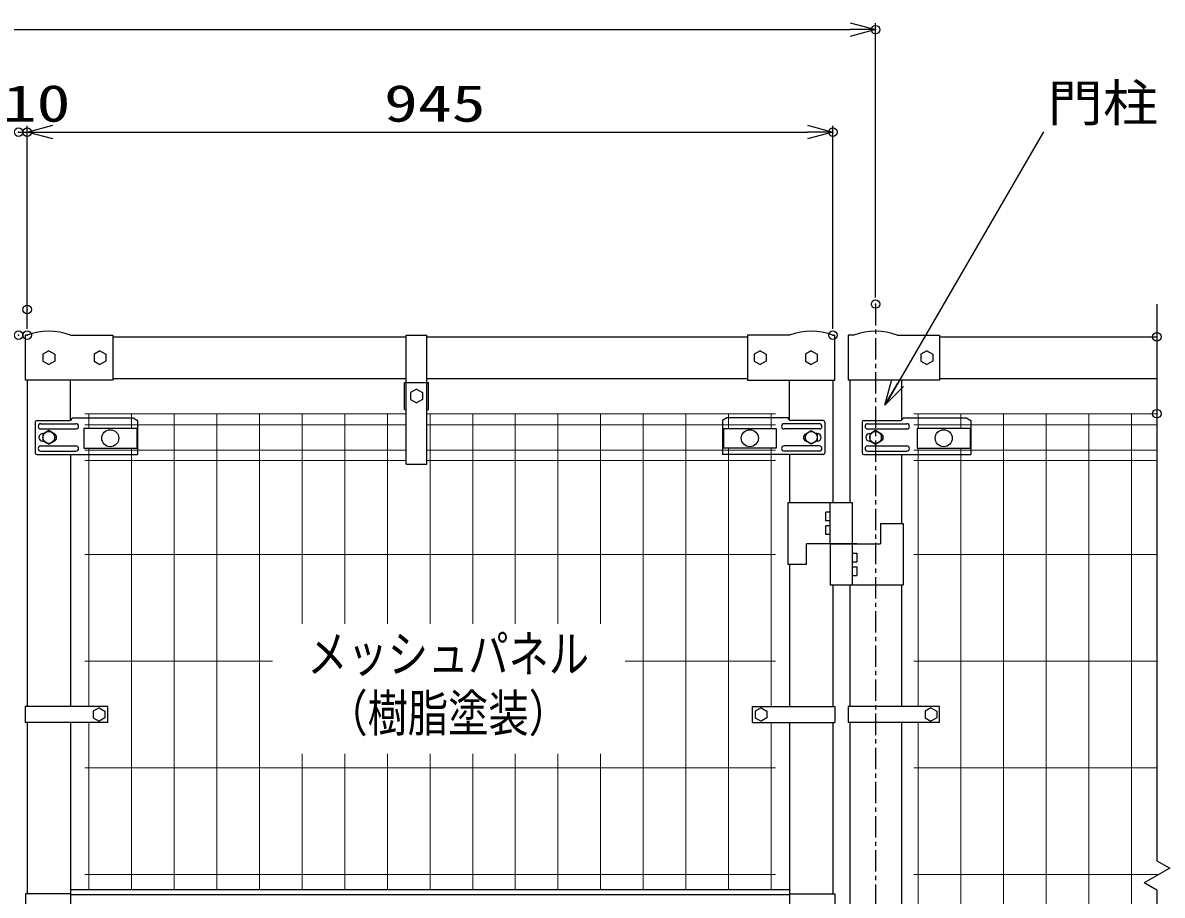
# Model space of a CAD drawing. Units: millimetres, scale not verified. Extents: x -4455 to 4455, y -3150 to 3150.
# Drawn here: x 1391 to 2727, y 201 to 1224 of the extents above; entities that cross this region are included whole.
import ezdxf
from ezdxf.enums import TextEntityAlignment as Align

# ---------------------------------------------------------------- set-up
doc = ezdxf.new("R2010")
doc.units = ezdxf.units.MM
doc.header["$LTSCALE"] = 20
doc.header["$PDMODE"] = 32
doc.header["$PDSIZE"] = 10
doc.linetypes.add('USER1', pattern=[2, 1.25, -0.25, 0.25, -0.25])
for name, color, linetype, lineweight in [('0-0_1', 7, 'Continuous', 25), ('0-1_0', 7, 'Continuous', 25), ('0-4_EXTCNT-LMEC0', 1, 'Continuous', 25), ('0-8_2', 7, 'Continuous', 25), ('0-9_D-STR2', 7, 'Continuous', 13)]:
    doc.layers.add(name, color=color, linetype=linetype, lineweight=lineweight)
doc.layers.add('0-2_DEFPOINTS', color=7, linetype='Continuous')
doc.styles.add('ＭＳ ゴシック', font='')
doc.styles.get('ＭＳ ゴシック').set_extended_font_data('MS Gothic')

# ---------------------------------------------------------------- blocks, each defined once
blk = doc.blocks.new('_Open30')
at = {"layer": '0-1_0', "color": 1}
blk.add_line((0, 0), (-20, 0), dxfattribs=at)
blk.add_lwpolyline([(-20, 5.36), (0, 0), (-20, -5.36)], dxfattribs=at)

msp = doc.modelspace()

# ---------------------------------------------------------------- linework, layer by layer
at = {"layer": '0-0_1', "color": 3, "linetype": 'USER1'}
msp.add_line((2391.15, 893.99), (2391.15, -692.14), dxfattribs=at)
at = {"layer": '0-0_1'}
for p, q in [((1394.15, 804.92), (1394.15, 857.52)), ((1396.15, 857.52), (1394.15, 857.52)), ((1446.95, 857.52), (1496.55, 857.52)), ((1496.55, 857.52), (1496.55, 804.92)), ((1496.55, 855.52), (1840.63, 855.52)), ((1840.63, 801.92), (1840.63, 857.52)), ((1840.63, 857.52), (1864.88, 857.52)), ((1864.88, 801.92), (1864.88, 857.52)), ((1864.88, 855.52), (2240.75, 855.52)), ((2290.35, 857.52), (2240.75, 857.52)), ((2240.75, 857.52), (2240.75, 804.92)), ((2341.15, 857.52), (2343.15, 857.52)), ((2343.15, 804.92), (2343.15, 857.52)), ((2358.9, 857.52), (2358.9, 804.92)), ((2365.75, 857.52), (2358.9, 857.52)), ((2416.55, 857.52), (2466.15, 857.52)), ((2466.15, 857.52), (2466.15, 804.92)), ((2466.15, 855.52), (2721, 855.52)), ((1421.55, 839.22), (1414.63, 835.22)), ((1414.63, 835.22), (1414.63, 827.22)), ((1421.55, 839.22), (1428.48, 835.22)), ((1428.48, 835.22), (1428.48, 827.22)), ((1481.55, 839.22), (1474.63, 835.22)), ((1474.63, 835.22), (1474.63, 827.22)), ((1481.55, 839.22), (1488.48, 835.22)), ((1488.48, 835.22), (1488.48, 827.22)), ((2255.75, 839.22), (2248.83, 835.22)), ((2248.83, 835.22), (2248.83, 827.22)), ((2255.75, 839.22), (2262.68, 835.22)), ((2262.68, 835.22), (2262.68, 827.22)), ((2315.75, 839.22), (2308.83, 835.22)), ((2308.83, 835.22), (2308.83, 827.22)), ((2315.75, 839.22), (2322.68, 835.22)), ((2322.68, 835.22), (2322.68, 827.22)), ((2451.15, 839.22), (2444.23, 835.22)), ((2444.23, 835.22), (2444.23, 827.22)), ((2451.15, 839.22), (2458.08, 835.22)), ((2458.08, 835.22), (2458.08, 827.22)), ((1414.63, 827.22), (1421.55, 823.22)), ((1428.48, 827.22), (1421.55, 823.22)), ((1474.63, 827.22), (1481.55, 823.22)), ((1488.48, 827.22), (1481.55, 823.22)), ((2248.83, 827.22), (2255.75, 823.22)), ((2262.68, 827.22), (2255.75, 823.22)), ((2308.83, 827.22), (2315.75, 823.22)), ((2322.68, 827.22), (2315.75, 823.22)), ((2444.23, 827.22), (2451.15, 823.22)), ((2458.08, 827.22), (2451.15, 823.22)), ((1496.55, 804.92), (1394.15, 804.92)), ((1396.15, 804.92), (1396.15, 422.51)), ((1446.95, 757.89), (1446.95, 804.92)), ((1496.55, 806.92), (1840.63, 806.92)), ((1838.63, 770.52), (1838.63, 801.92)), ((1838.63, 801.92), (1866.88, 801.92)), ((1840.63, 706.31), (1840.63, 801.92)), ((1864.88, 806.92), (2240.75, 806.92)), ((1866.88, 770.52), (1866.88, 801.92)), ((2240.75, 804.92), (2343.15, 804.92)), ((2290.35, 757.89), (2290.35, 804.92)), ((2341.15, 804.92), (2341.15, 660.92)), ((2466.15, 804.92), (2358.9, 804.92)), ((2360.9, 804.92), (2360.9, 660.92)), ((2421.4, 804.92), (2421.4, 757.89)), ((2466.15, 806.92), (2721, 806.92)), ((1852.75, 794.22), (1845.83, 790.22)), ((1845.83, 790.22), (1845.83, 782.22)), ((1852.75, 794.22), (1859.68, 790.22)), ((1859.68, 790.22), (1859.68, 782.22)), ((1845.83, 782.22), (1852.75, 778.22)), ((1859.68, 782.22), (1852.75, 778.22)), ((1838.63, 770.52), (1840.63, 770.52)), ((1864.88, 770.52), (1866.88, 770.52)), ((1405.76, 755.68), (1405.76, 719.68)), ((1407.76, 757.68), (1445.87, 757.68)), ((1412.12, 753.68), (1453.45, 753.68)), ((1448.87, 760.68), (1520.55, 760.68)), ((1520.55, 760.68), (1525.55, 757.68)), ((1525.55, 757.68), (1525.55, 750.93)), ((1525.55, 750.93), (1525.55, 717.68)), ((2216.76, 760.68), (2211.76, 757.68)), ((2211.76, 757.68), (2211.76, 750.93)), ((2211.76, 750.93), (2211.76, 717.68)), ((2288.44, 760.68), (2216.76, 760.68)), ((2325.19, 753.68), (2283.86, 753.68)), ((2329.55, 757.68), (2291.44, 757.68)), ((2331.55, 755.68), (2331.55, 719.68)), ((2375.36, 755.68), (2375.36, 719.68)), ((2377.36, 757.68), (2420.32, 757.68)), ((2381.72, 753.68), (2427.9, 753.68)), ((2423.32, 760.68), (2443.78, 760.68)), ((2423.32, 760.68), (2497.9, 760.68)), ((2497.9, 760.68), (2502.9, 757.68)), ((2502.9, 757.68), (2502.9, 750.93)), ((2502.9, 750.93), (2502.9, 717.68)), ((1412.12, 747.68), (1453.45, 747.68)), ((1414.46, 742.18), (1415.49, 742.18)), ((2325.19, 747.68), (2283.86, 747.68)), ((2322.84, 742.18), (2321.82, 742.18)), ((2381.72, 747.68), (2427.9, 747.68)), ((2384.06, 742.18), (2385.09, 742.18)), ((1412.12, 727.68), (1453.45, 727.68)), ((1412.12, 721.68), (1453.45, 721.68)), ((1414.46, 733.18), (1415.49, 733.18)), ((2325.19, 727.68), (2283.86, 727.68)), ((2325.19, 721.68), (2283.86, 721.68)), ((2322.84, 733.18), (2321.82, 733.18)), ((2381.72, 727.68), (2427.9, 727.68)), ((2381.72, 721.68), (2427.9, 721.68)), ((2384.06, 733.18), (2385.09, 733.18)), ((1407.76, 717.68), (1525.55, 717.68)), ((1446.95, 717.68), (1446.95, 422.51)), ((2329.55, 717.68), (2211.76, 717.68)), ((2290.35, 717.68), (2290.35, 660.92)), ((2377.36, 717.68), (2443.75, 717.68)), ((2377.36, 717.68), (2502.9, 717.68)), ((2421.4, 717.68), (2421.4, 636.92)), ((2288.35, 660.92), (2288.35, 588.92)), ((2364.25, 660.92), (2288.35, 660.92)), ((2337.8, 612.92), (2337.8, 660.92)), ((2364.25, 564.92), (2364.25, 660.92)), ((2337.8, 649.92), (2332.8, 649.92)), ((2332.8, 623.92), (2332.8, 633.92)), ((2337.8, 633.92), (2332.8, 633.92)), ((2396.9, 636.92), (2396.9, 612.92)), ((2396.9, 636.92), (2423.4, 636.92)), ((2423.4, 636.92), (2423.4, 564.92)), ((2337.8, 623.92), (2332.8, 623.92)), ((2369.1, 612.92), (2310, 612.92)), ((2310, 588.92), (2310, 612.92)), ((2337.8, 612.92), (2396.9, 612.92)), ((2337.8, 612.92), (2337.8, 564.92)), ((2364.25, 601.92), (2369.25, 601.92)), ((2369.25, 601.92), (2369.25, 591.92)), ((2310, 588.92), (2288.35, 588.92)), ((2290.35, 588.92), (2290.35, 422.51)), ((2364.25, 591.92), (2369.25, 591.92)), ((2364.25, 585.92), (2369.25, 585.92)), ((2364.25, 575.92), (2369.25, 575.92)), ((2369.25, 585.92), (2369.25, 575.92)), ((2337.8, 564.92), (2423.4, 564.92)), ((2341.15, 564.92), (2341.15, 422.51)), ((2360.9, 564.92), (2360.9, 422.52)), ((2421.4, 564.92), (2421.4, 422.52)), ((1490.65, 422.51), (1393.97, 422.51)), ((1393.97, 422.51), (1393.97, 403.53)), ((1480.5, 421.02), (1473.58, 417.02)), ((1473.58, 417.02), (1473.58, 409.02)), ((1490.65, 403.52), (1490.65, 422.52)), ((2246.65, 403.52), (2246.65, 422.52)), ((2246.65, 422.51), (2343.34, 422.51)), ((2256.8, 421.02), (2249.88, 417.02)), ((2249.88, 417.02), (2249.88, 409.02)), ((2256.8, 421.02), (2263.73, 417.02)), ((2263.73, 417.02), (2263.73, 409.02)), ((2343.34, 422.51), (2343.34, 403.53)), ((2466.15, 422.52), (2358.9, 422.52)), ((2358.9, 422.52), (2358.9, 403.52)), ((2456, 421.02), (2449.08, 417.02)), ((2449.08, 417.02), (2449.08, 409.02)), ((2456, 421.02), (2462.93, 417.02)), ((2462.93, 417.02), (2462.93, 409.02)), ((2466.15, 403.52), (2466.15, 422.52)), ((1490.65, 403.53), (1393.97, 403.53)), ((1396.15, 403.53), (1396.15, 203.02)), ((1446.95, 403.53), (1446.95, 187.02)), ((1473.58, 409.02), (1480.5, 405.02)), ((1487.43, 409.02), (1480.5, 405.02)), ((2246.65, 403.53), (2343.34, 403.53)), ((2249.88, 409.02), (2256.8, 405.02)), ((2263.73, 409.02), (2256.8, 405.02)), ((2290.35, 403.53), (2290.35, -42.49)), ((2341.15, 403.53), (2341.15, 203.02)), ((2466.15, 403.52), (2358.9, 403.52)), ((2360.9, 403.52), (2360.9, -42.48)), ((2421.4, 403.52), (2421.4, -42.48)), ((2449.08, 409.02), (2456, 405.02)), ((2462.93, 409.02), (2456, 405.02)), ((1394.15, 203.02), (1394.15, 187.02)), ((1446.95, 203.02), (1394.15, 203.02)), ((1446.95, 208.02), (2290.35, 208.02)), ((1446.95, 202.02), (2290.35, 202.02)), ((2290.35, 203.02), (2343.15, 203.02)), ((2343.15, 203.02), (2343.15, 158.02))]:
    msp.add_line(p, q, dxfattribs=at)
for points in [[(1840.63, 706.31), (1864.88, 706.31), (1864.88, 801.92)], [(2337.8, 639.92), (2332.8, 639.92), (2332.8, 649.92)], [(1480.5, 421.02), (1487.43, 417.02), (1487.43, 409.02)]]:
    msp.add_lwpolyline(points, dxfattribs=at)
for centre, radius, start, end in [((1421.55, 791.23), 70.98, 69.03345, 110.96669), ((2315.75, 791.23), 70.98, 69.03345, 110.9667), ((2391.15, 791.23), 70.98, 69.03345, 110.96669), ((1407.76, 755.68), 2, 90, 180), ((1412.12, 750.68), 3, 90, 270), ((1445.87, 760.68), 3, 270, 0), ((1453.45, 750.68), 3, 270, 90), ((2283.86, 750.68), 3, 90, 270), ((2291.44, 760.68), 3, 180, 270), ((2325.19, 750.68), 3, 270, 90), ((2329.55, 755.68), 2, 0, 90), ((2377.36, 755.68), 2, 90, 180), ((2381.72, 750.68), 3, 90, 270), ((2420.32, 760.68), 3, 270, 0), ((2427.9, 750.68), 3, 270, 90), ((1414.46, 737.68), 4.5, 90, 270), ((1426.23, 737.68), 4.5, 299.99991, 60.0015), ((2311.08, 737.68), 4.5, 119.9985, 240.00009), ((2322.84, 737.68), 4.5, 270, 90), ((2384.06, 737.68), 4.5, 90, 270), ((2395.83, 737.68), 4.5, 299.99991, 60.0015), ((1412.12, 724.68), 3, 90, 270), ((1453.45, 724.68), 3, 270, 90), ((2283.86, 724.68), 3, 90, 270), ((2325.19, 724.68), 3, 270, 90), ((2381.72, 724.68), 3, 90, 270), ((2427.9, 724.68), 3, 270, 90), ((1407.76, 719.68), 2, 180, 270), ((2329.55, 719.68), 2, 270, 0), ((2377.36, 719.68), 2, 180, 270)]:
    msp.add_arc(centre, radius, start, end, dxfattribs=at)
at = {"layer": '0-1_0'}
for p, q in [((2588.02, 1095.8), (2403.01, 777.17)), ((1462.65, 748.27), (1462.65, 725.27)), ((1524.65, 748.27), (1462.65, 748.27)), ((1524.65, 748.27), (1524.65, 725.27)), ((2212.65, 748.27), (2274.65, 748.27)), ((2212.65, 748.27), (2212.65, 725.27)), ((2274.65, 748.27), (2274.65, 725.27)), ((2502, 748.27), (2502, 725.27)), ((1462.65, 725.27), (1524.65, 725.27)), ((2274.65, 725.27), (2212.65, 725.27)), ((2440, 725.27), (2502, 725.27))]:
    msp.add_line(p, q, dxfattribs=at)
msp.add_lwpolyline([(2502, 748.27), (2440, 748.27), (2440, 725.27)], dxfattribs=at)
for centre in [(1493.65, 736.77), (2243.65, 736.77), (2471, 736.77)]:
    msp.add_circle(centre, 10.01, dxfattribs=at)
at = {"layer": '0-2_DEFPOINTS'}
for p in [(2391.15, 1215.52), (1386.15, 1095.52), (1396.15, 1095.52), (2341.15, 1095.52), (2391.15, 893.99), (1396.15, 887.52), (1386.15, 857.52), (1396.15, 857.52), (2341.15, 857.52), (2721, 855.52), (2721, 765.52)]:
    msp.add_point(p, dxfattribs=at)
at = {"layer": '0-4_EXTCNT-LMEC0'}
for p, q in [((2391.15, 901.49), (2391.15, 1223.02)), ((421.15, 1215.52), (2361.15, 1215.52)), ((1396.15, 895.02), (1396.15, 1103.02)), ((1396.15, 865.02), (1396.15, 1103.02)), ((2341.15, 865.02), (2341.15, 1103.02)), ((1386.15, 1095.52), (1396.15, 1095.52)), ((1426.15, 1095.52), (2311.15, 1095.52)), ((1426.15, 1095.52), (1456.15, 1095.52))]:
    msp.add_line(p, q, dxfattribs=at)
at = {"layer": '0-4_EXTCNT-LMEC0', "color": 4}
for p, q in [((2721, 893.69), (2721, 241.71)), ((2721, 241.71), (2736, 233.05)), ((2736, 233.05), (2706, 215.73)), ((2721, 207.07), (2706, 215.73)), ((2721, 207.07), (2721, -429.87))]:
    msp.add_line(p, q, dxfattribs=at)
at = {"layer": '0-8_2'}
for p, q in [((1421.55, 745.68), (1414.63, 741.68)), ((1428.48, 741.68), (1421.55, 745.68)), ((2308.83, 733.68), (2308.83, 741.68)), ((2322.68, 741.68), (2322.68, 733.68)), ((2384.23, 741.68), (2384.23, 733.68)), ((2398.08, 733.68), (2398.08, 741.68)), ((2315.75, 729.68), (2308.83, 733.68)), ((2322.68, 733.68), (2315.75, 729.68)), ((2384.23, 733.68), (2391.15, 729.68)), ((2391.15, 729.68), (2398.08, 733.68))]:
    msp.add_line(p, q, dxfattribs=at)
for points in [[(1414.63, 741.68), (1414.63, 733.68), (1421.55, 729.68)], [(1421.55, 729.68), (1428.48, 733.68), (1428.48, 741.68)], [(2308.83, 741.68), (2315.75, 745.68), (2322.68, 741.68)], [(2398.08, 741.68), (2391.15, 745.68), (2384.23, 741.68)]]:
    msp.add_lwpolyline(points, dxfattribs=at)
for centre in [(1421.55, 737.68), (2315.75, 737.68), (2391.15, 737.68)]:
    msp.add_circle(centre, 6.93, dxfattribs=at)
at = {"layer": '0-9_D-STR2'}
for p, q in [((1840.63, 765.52), (1463.65, 765.52)), ((1468.65, 748.27), (1468.65, 765.52)), ((1518.65, 748.27), (1518.65, 765.52)), ((1568.65, 765.52), (1568.65, 208.02)), ((1618.65, 765.52), (1618.65, 208.02)), ((1668.65, 765.52), (1668.65, 208.02)), ((1718.65, 765.52), (1718.65, 519.43)), ((1768.65, 765.52), (1768.65, 519.43)), ((1818.65, 765.52), (1818.65, 519.43)), ((2273.65, 765.52), (1864.88, 765.52)), ((1868.65, 765.52), (1868.65, 519.43)), ((1918.65, 765.52), (1918.65, 519.43)), ((1968.65, 765.52), (1968.65, 519.43)), ((2018.65, 765.52), (2018.65, 519.43)), ((2068.65, 765.52), (2068.65, 519.43)), ((2118.65, 765.52), (2118.65, 208.02)), ((2168.65, 765.52), (2168.65, 208.02)), ((2218.65, 748.27), (2218.65, 765.52)), ((2268.65, 748.27), (2268.65, 765.52)), ((2721, 765.52), (2436.15, 765.52)), ((2441.15, 748.27), (2441.15, 765.52)), ((2491.15, 748.27), (2491.15, 765.52)), ((2541.15, -404.48), (2541.15, 765.52)), ((2591.15, -404.48), (2591.15, 765.52)), ((2641.15, -404.48), (2641.15, 765.52)), ((2691.15, -404.48), (2691.15, 765.52)), ((1840.63, 752.42), (1463.65, 752.42)), ((2273.65, 752.42), (1864.88, 752.42)), ((2721, 752.42), (2436.15, 752.42)), ((1840.63, 722.62), (1463.65, 722.62)), ((1468.65, 725.27), (1468.65, 422.51)), ((1518.65, 725.27), (1518.65, 208.02)), ((2273.65, 722.62), (1864.88, 722.62)), ((2218.65, 725.27), (2218.65, 208.02)), ((2268.65, 725.27), (2268.65, 422.51)), ((2721, 722.62), (2436.15, 722.62)), ((2441.15, 422.52), (2441.15, 725.27)), ((2491.15, -365.15), (2491.15, 725.27)), ((1840.63, 710.76), (1463.65, 710.76)), ((2273.65, 710.76), (1864.88, 710.76)), ((2721, 710.76), (2436.15, 710.76)), ((2273.65, 600.52), (1463.65, 600.52)), ((2721, 600.52), (2436.15, 600.52)), ((1683.92, 475.52), (1463.65, 475.52)), ((2273.65, 475.52), (2097.65, 475.52)), ((2721, 475.52), (2436.15, 475.52)), ((1468.65, 403.53), (1468.65, 208.02)), ((2268.65, 403.53), (2268.65, 208.02)), ((2441.15, -42.48), (2441.15, 403.52)), ((1718.65, 366.76), (1718.65, 208.02)), ((1768.65, 366.76), (1768.65, 208.02)), ((1818.65, 366.76), (1818.65, 208.02)), ((1868.65, 366.76), (1868.65, 208.02)), ((1918.65, 366.76), (1918.65, 208.02)), ((1968.65, 366.76), (1968.65, 208.02)), ((2018.65, 366.76), (2018.65, 208.02)), ((2068.65, 366.76), (2068.65, 208.02)), ((2273.65, 350.52), (1463.65, 350.52)), ((2721, 350.52), (2436.15, 350.52)), ((2273.65, 225.52), (1463.65, 225.52)), ((2722.95, 225.52), (2436.15, 225.52))]:
    msp.add_line(p, q, dxfattribs=at)

# ---------------------------------------------------------------- block references
at = {"layer": '0-1_0', "xscale": 1.5, "yscale": 1.5, "rotation": 239.85847}
msp.add_blockref('_Open30', (2402.01, 775.44), dxfattribs=at)
at = {"layer": '0-4_EXTCNT-LMEC0', "xscale": 1.5, "yscale": 1.5}
for p in [(2391.15, 1215.52), (2341.15, 1095.52)]:
    msp.add_blockref('_Open30', p, dxfattribs=at)
at = {"layer": '0-4_EXTCNT-LMEC0', "xscale": 1.5, "yscale": 1.5, "rotation": 180}
msp.add_blockref('_Open30', (1396.15, 1095.52), dxfattribs=at)
msp.add_blockref('_Open30', (1396.15, 1095.52), dxfattribs=at)

# ---------------------------------------------------------------- texts
at = {"layer": '0-1_0', "color": 3, "style": 'ＭＳ ゴシック'}
for s, width, p in [('門柱\u3000φ60.5x2.3', 1.1, (2592.82, 1094.98)), ('メッシュパネル', 0.8, (1724.7, 449.42)), ('（樹脂塗装）', 0.8, (1748.29, 380.01))]:
    msp.add_text(s, height=43.26, dxfattribs=dict(at, width=width)).set_placement(p, align=Align.BOTTOM_LEFT)
at = {"layer": '0-4_EXTCNT-LMEC0', "color": 3, "style": 'ＭＳ ゴシック', "width": 1.35}
for s, p in [('10', (1367.53, 1094.69)), ('945', (1814.65, 1094.69))]:
    msp.add_text(s, height=43.26, dxfattribs=at).set_placement(p, align=Align.BOTTOM_LEFT)

doc.saveas('drawing.dxf')
